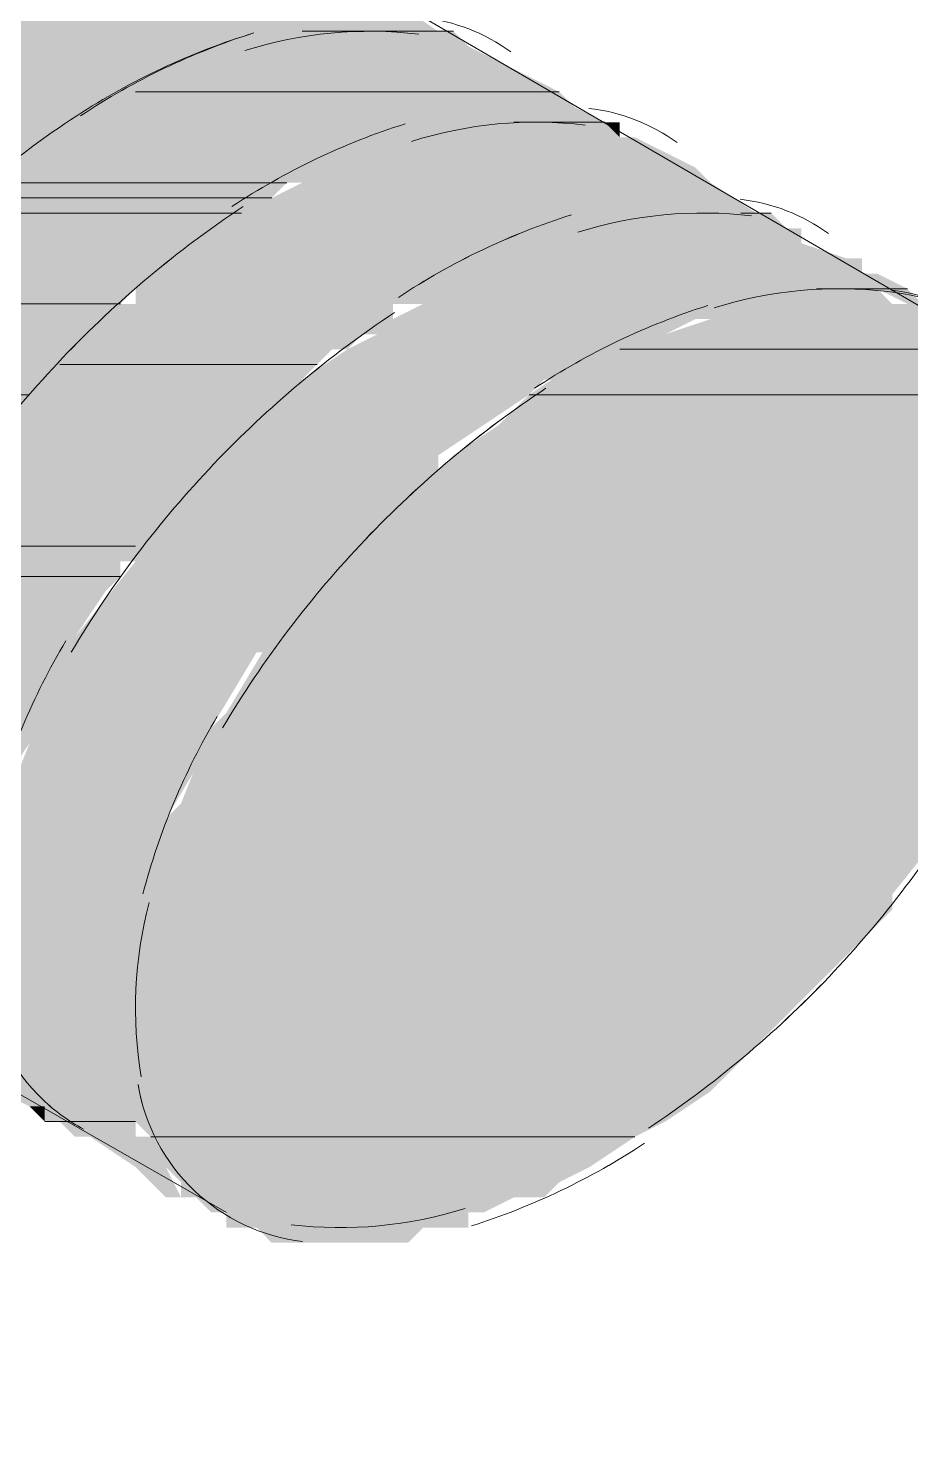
# Model space of a CAD drawing. Header units: metres. Extents: x 3162.2 to 3239.3, y 1435.1 to 1475.8.
# Drawn here: x 3191.4267 to 3191.4828, y 1452.4945 to 1452.5836 of the extents above; entities that cross this region are included whole.
import ezdxf

# ---------------------------------------------------------------- set-up
doc = ezdxf.new("R2010")
doc.units = ezdxf.units.M
doc.layers.add('PDF2_Geometry', color=7, linetype='Continuous')
doc.layers.add('PDF2_Solid Fills', color=7, linetype='Continuous', true_color=0x636466)

msp = doc.modelspace()

# ---------------------------------------------------------------- linework, layer by layer
at = {"layer": 'PDF2_Geometry', "lineweight": 0}
for points in [[(3191.40371, 1452.612195), (3191.486416, 1452.564111)], [(3191.358511, 1452.554494), (3191.439293, 1452.508333)]]:
    msp.add_lwpolyline(points, close=True, dxfattribs=at)
for points in [[(3191.486416, 1452.564111), (3191.40371, 1452.612195)], [(3191.439293, 1452.508333), (3191.358511, 1452.554494)]]:
    msp.add_lwpolyline(points, dxfattribs=at)
for points in [[(3191.451516, 1452.583162, 0.106522), (3191.440476, 1452.582123, -0.106522)], [(3191.457363, 1452.582046, 0.128317), (3191.451756, 1452.58422, -0.128317)], [(3191.467942, 1452.576276, 0.128317), (3191.462335, 1452.57845, -0.128317)], [(3191.450651, 1452.577469, 0.06962), (3191.439649, 1452.572218, -0.06962)], [(3191.462095, 1452.577392, 0.106522), (3191.451054, 1452.576353, -0.106522)], [(3191.477559, 1452.570506, 0.128317), (3191.471952, 1452.572679, -0.128317)], [(3191.440361, 1452.572218, 0.056421), (3191.428878, 1452.562601, 0.055616), (3191.419819, 1452.550657, -0.055616), (3191.428878, 1452.562601, -0.056421)], [(3191.472673, 1452.571622, 0.106522), (3191.461633, 1452.570583, -0.106522)], [(3191.461229, 1452.571699, 0.06962), (3191.450228, 1452.566448, -0.06962)], [(3191.492023, 1452.556956, 0.16237), (3191.488455, 1452.563678, 0.163317), (3191.481329, 1452.566813, 0.106522), (3191.470288, 1452.565775, -0.106522), (3191.481329, 1452.566813, -0.163317), (3191.488455, 1452.563678, -0.16237)], [(3191.469884, 1452.565928, 0.06962), (3191.458883, 1452.560678, -0.06962)], [(3191.449977, 1452.565486, 0.056421), (3191.438495, 1452.555869, 0.055616), (3191.429436, 1452.543925, -0.055616), (3191.438495, 1452.555869, -0.056421)], [(3191.459594, 1452.560678, 0.056421), (3191.448112, 1452.551061, 0.055616), (3191.439053, 1452.539116, -0.055616), (3191.448112, 1452.551061, -0.056421)], [(3191.429089, 1452.544637, 0.069714), (3191.424377, 1452.533385, -0.069714)], [(3191.438706, 1452.539828, 0.069714), (3191.433994, 1452.528576, -0.069714)], [(3191.466114, 1452.513689, 0.056421), (3191.477597, 1452.523306, 0.055616), (3191.486656, 1452.53525, -0.055616), (3191.477597, 1452.523306, -0.056421)], [(3191.434388, 1452.528028, 0.106102), (3191.433888, 1452.516949, -0.106102)], [(3191.424069, 1452.522219, 0.16237), (3191.427637, 1452.515497, 0.068657), (3191.430205, 1452.513632, -0.068657), (3191.427637, 1452.515497, -0.16237)], [(3191.433686, 1452.516449, 0.16237), (3191.437254, 1452.509727, 0.163317), (3191.44414, 1452.506496, -0.163317), (3191.437254, 1452.509727, -0.16237)], [(3191.454863, 1452.507477, 0.06962), (3191.465864, 1452.512728, -0.06962)], [(3191.443419, 1452.507554, 0.106522), (3191.454459, 1452.508592, -0.106522)]]:
    msp.add_lwpolyline(points, format="xyb", close=True, dxfattribs=at)
at = {"layer": 'PDF2_Geometry', "color": 251, "lineweight": 0, "true_color": 0x636466}
for points in [[(3191.452757, 1452.583345), (3191.444101, 1452.583345), (3191.452757, 1452.583345)], [(3191.453718, 1452.583345), (3191.451795, 1452.583345), (3191.453718, 1452.583345)], [(3191.453718, 1452.583345), (3191.453718, 1452.583345), (3191.453718, 1452.583345)], [(3191.453718, 1452.583345), (3191.453718, 1452.583345), (3191.453718, 1452.583345)], [(3191.46045, 1452.579498), (3191.433523, 1452.579498), (3191.46045, 1452.579498)], [(3191.463335, 1452.577575), (3191.457565, 1452.577575), (3191.463335, 1452.577575)], [(3191.463335, 1452.577575), (3191.461412, 1452.577575), (3191.463335, 1452.577575)], [(3191.44314, 1452.573728), (3191.424868, 1452.573728), (3191.44314, 1452.573728)], [(3191.442178, 1452.572766), (3191.423906, 1452.572766), (3191.442178, 1452.572766)], [(3191.440255, 1452.571804), (3191.422944, 1452.571804), (3191.440255, 1452.571804)], [(3191.473914, 1452.571804), (3191.471991, 1452.571804), (3191.473914, 1452.571804)], [(3191.473914, 1452.571804), (3191.473914, 1452.571804), (3191.473914, 1452.571804)], [(3191.473914, 1452.571804), (3191.473914, 1452.571804), (3191.473914, 1452.571804)], [(3191.482569, 1452.566996), (3191.476799, 1452.566996), (3191.482569, 1452.566996)], [(3191.432561, 1452.566034), (3191.417174, 1452.566034), (3191.432561, 1452.566034)], [(3191.487378, 1452.563149), (3191.464297, 1452.563149), (3191.487378, 1452.563149)], [(3191.445063, 1452.562187), (3191.428714, 1452.562187), (3191.445063, 1452.562187)], [(3191.426791, 1452.560264), (3191.412366, 1452.560264), (3191.426791, 1452.560264)], [(3191.490263, 1452.560264), (3191.458527, 1452.560264), (3191.490263, 1452.560264)], [(3191.433523, 1452.550647), (3191.420059, 1452.550647), (3191.433523, 1452.550647)], [(3191.432561, 1452.548724), (3191.419097, 1452.548724), (3191.432561, 1452.548724)], [(3191.433523, 1452.514103), (3191.427753, 1452.514103), (3191.433523, 1452.514103)], [(3191.465259, 1452.513141), (3191.434485, 1452.513141), (3191.465259, 1452.513141)]]:
    msp.add_lwpolyline(points, dxfattribs=at)
at = {"layer": 'PDF2_Geometry', "lineweight": 0}
msp.add_lwpolyline([(3191.441034, 1452.583239, 0.06962), (3191.430032, 1452.577988, -0.06962), (3191.441034, 1452.583239, 0.06962), (3191.429782, 1452.577988, 0.056421), (3191.418299, 1452.568371, 0.055616), (3191.40924, 1452.556427, -0.055616), (3191.418299, 1452.568371, -0.056421), (3191.429782, 1452.577988, 0.056421), (3191.418299, 1452.568371, 0.055616), (3191.40924, 1452.556427)], format="xyb", dxfattribs=at)
at = {"layer": 'PDF2_Geometry', "color": 150, "lineweight": 0, "true_color": 0x007fff}
msp.add_circle((3191.319565, 1452.628066), 0.662123, dxfattribs=at)
at = {"layer": 'PDF2_Geometry', "lineweight": 0}
for centre, radius, start, end in [((3191.463914, 1452.535529), 0.043987, 107.54878, 123.47886), ((3191.477096, 1452.516691), 0.066578, 123.48792, 136.40496), ((3191.474492, 1452.529758), 0.043987, 107.54878, 123.47886), ((3191.480198, 1452.555034), 0.011954, 46.31094, 83.41295), ((3191.483147, 1452.523988), 0.043987, 107.54878, 123.47886), ((3191.486713, 1452.50996), 0.066578, 123.48792, 136.40496), ((3191.49633, 1452.505151), 0.066578, 123.48792, 136.40496), ((3191.429379, 1452.569216), 0.066578, 303.48792, 316.40496), ((3191.435931, 1452.524207), 0.012027, 189.51202, 226.40254), ((3191.445547, 1452.518437), 0.012027, 189.51202, 226.40254), ((3191.435682, 1452.523871), 0.011612, 226.14552, 241.85583), ((3191.4416, 1452.549417), 0.043987, 287.54878, 303.47886), ((3191.445511, 1452.518371), 0.011954, 226.31094, 263.41295)]:
    msp.add_arc(centre, radius, start, end, dxfattribs=at)
at = {"layer": 'PDF2_Solid Fills', "transparency": 33554559}
for points in [[(3191.422944, 1452.585268), (3191.452757, 1452.583345), (3191.420059, 1452.583345)], [(3191.449872, 1452.585268), (3191.422944, 1452.585268), (3191.452757, 1452.583345)], [(3191.419097, 1452.583345), (3191.440255, 1452.582383), (3191.418136, 1452.582383)], [(3191.420059, 1452.583345), (3191.444101, 1452.583345), (3191.419097, 1452.583345)], [(3191.44314, 1452.583345), (3191.44314, 1452.583345), (3191.419097, 1452.583345)], [(3191.44314, 1452.583345), (3191.419097, 1452.583345), (3191.444101, 1452.583345)], [(3191.419097, 1452.583345), (3191.44314, 1452.583345), (3191.44314, 1452.583345)], [(3191.44314, 1452.583345), (3191.44314, 1452.583345), (3191.419097, 1452.583345)], [(3191.419097, 1452.583345), (3191.44314, 1452.583345), (3191.44314, 1452.583345)], [(3191.44314, 1452.583345), (3191.44314, 1452.583345), (3191.419097, 1452.583345)], [(3191.44314, 1452.583345), (3191.419097, 1452.583345), (3191.440255, 1452.582383)], [(3191.446025, 1452.583345), (3191.446025, 1452.583345), (3191.420059, 1452.583345)], [(3191.446025, 1452.583345), (3191.420059, 1452.583345), (3191.447948, 1452.583345)], [(3191.446025, 1452.583345), (3191.420059, 1452.583345), (3191.444101, 1452.583345)], [(3191.44314, 1452.583345), (3191.45468, 1452.582383), (3191.440255, 1452.582383)], [(3191.444101, 1452.583345), (3191.452757, 1452.583345), (3191.44314, 1452.583345)], [(3191.453718, 1452.583345), (3191.453718, 1452.583345), (3191.44314, 1452.583345)], [(3191.453718, 1452.583345), (3191.44314, 1452.583345), (3191.452757, 1452.583345)], [(3191.44314, 1452.583345), (3191.453718, 1452.583345), (3191.453718, 1452.583345)], [(3191.453718, 1452.583345), (3191.453718, 1452.583345), (3191.44314, 1452.583345)], [(3191.453718, 1452.583345), (3191.44314, 1452.583345), (3191.45468, 1452.582383)], [(3191.446025, 1452.583345), (3191.452757, 1452.583345), (3191.444101, 1452.583345)], [(3191.447948, 1452.583345), (3191.451795, 1452.583345), (3191.446025, 1452.583345)], [(3191.451795, 1452.583345), (3191.446025, 1452.583345), (3191.452757, 1452.583345)], [(3191.452757, 1452.583345), (3191.447948, 1452.583345), (3191.453718, 1452.583345)], [(3191.447948, 1452.583345), (3191.453718, 1452.583345), (3191.451795, 1452.583345)], [(3191.451795, 1452.583345), (3191.453718, 1452.583345), (3191.452757, 1452.583345)], [(3191.452757, 1452.583345), (3191.453718, 1452.583345), (3191.453718, 1452.583345)], [(3191.453718, 1452.583345), (3191.453718, 1452.583345), (3191.452757, 1452.583345)], [(3191.453718, 1452.583345), (3191.45468, 1452.582383), (3191.45468, 1452.582383)], [(3191.418136, 1452.582383), (3191.434485, 1452.58046), (3191.415251, 1452.58046)], [(3191.418136, 1452.582383), (3191.440255, 1452.582383), (3191.440255, 1452.582383)], [(3191.440255, 1452.582383), (3191.440255, 1452.582383), (3191.418136, 1452.582383)], [(3191.440255, 1452.582383), (3191.418136, 1452.582383), (3191.434485, 1452.58046)], [(3191.440255, 1452.582383), (3191.458527, 1452.58046), (3191.434485, 1452.58046)], [(3191.440255, 1452.582383), (3191.45468, 1452.582383), (3191.45468, 1452.582383)], [(3191.45468, 1452.582383), (3191.45468, 1452.582383), (3191.440255, 1452.582383)], [(3191.45468, 1452.582383), (3191.440255, 1452.582383), (3191.458527, 1452.58046)], [(3191.415251, 1452.58046), (3191.433523, 1452.579498), (3191.414289, 1452.579498)], [(3191.434485, 1452.58046), (3191.415251, 1452.58046), (3191.433523, 1452.579498)], [(3191.434485, 1452.58046), (3191.46045, 1452.579498), (3191.433523, 1452.579498)], [(3191.458527, 1452.58046), (3191.434485, 1452.58046), (3191.46045, 1452.579498)], [(3191.414289, 1452.579498), (3191.431599, 1452.578536), (3191.413327, 1452.578536)], [(3191.414289, 1452.579498), (3191.433523, 1452.579498), (3191.433523, 1452.579498)], [(3191.433523, 1452.579498), (3191.433523, 1452.579498), (3191.414289, 1452.579498)], [(3191.414289, 1452.579498), (3191.433523, 1452.579498), (3191.433523, 1452.579498)], [(3191.433523, 1452.579498), (3191.433523, 1452.579498), (3191.414289, 1452.579498)], [(3191.432561, 1452.579498), (3191.432561, 1452.579498), (3191.414289, 1452.579498)], [(3191.432561, 1452.579498), (3191.414289, 1452.579498), (3191.433523, 1452.579498)], [(3191.432561, 1452.579498), (3191.414289, 1452.579498), (3191.431599, 1452.578536)], [(3191.432561, 1452.579498), (3191.461412, 1452.578536), (3191.431599, 1452.578536)], [(3191.433523, 1452.579498), (3191.46045, 1452.579498), (3191.432561, 1452.579498)], [(3191.46045, 1452.579498), (3191.432561, 1452.579498), (3191.461412, 1452.578536)], [(3191.433523, 1452.579498), (3191.46045, 1452.579498), (3191.46045, 1452.579498)], [(3191.46045, 1452.579498), (3191.46045, 1452.579498), (3191.433523, 1452.579498)], [(3191.413327, 1452.578536), (3191.430638, 1452.577575), (3191.412366, 1452.577575)], [(3191.431599, 1452.578536), (3191.413327, 1452.578536), (3191.430638, 1452.577575)], [(3191.431599, 1452.578536), (3191.463335, 1452.577575), (3191.430638, 1452.577575)], [(3191.461412, 1452.578536), (3191.431599, 1452.578536), (3191.463335, 1452.577575)], [(3191.412366, 1452.577575), (3191.429676, 1452.577575), (3191.411404, 1452.577575)], [(3191.429676, 1452.577575), (3191.411404, 1452.577575), (3191.428714, 1452.576613)], [(3191.411404, 1452.577575), (3191.428714, 1452.576613), (3191.411404, 1452.576613)], [(3191.430638, 1452.577575), (3191.412366, 1452.577575), (3191.429676, 1452.577575)], [(3191.429676, 1452.577575), (3191.452757, 1452.576613), (3191.428714, 1452.576613)], [(3191.430638, 1452.577575), (3191.453718, 1452.577575), (3191.429676, 1452.577575)], [(3191.429676, 1452.577575), (3191.453718, 1452.577575), (3191.453718, 1452.577575)], [(3191.453718, 1452.577575), (3191.453718, 1452.577575), (3191.429676, 1452.577575)], [(3191.429676, 1452.577575), (3191.453718, 1452.577575), (3191.453718, 1452.577575)], [(3191.453718, 1452.577575), (3191.453718, 1452.577575), (3191.429676, 1452.577575)], [(3191.453718, 1452.577575), (3191.429676, 1452.577575), (3191.452757, 1452.576613)], [(3191.457565, 1452.577575), (3191.430638, 1452.577575), (3191.453718, 1452.577575)], [(3191.453718, 1452.577575), (3191.464297, 1452.576613), (3191.452757, 1452.576613)], [(3191.455642, 1452.577575), (3191.462374, 1452.577575), (3191.453718, 1452.577575)], [(3191.463335, 1452.577575), (3191.463335, 1452.577575), (3191.453718, 1452.577575)], [(3191.463335, 1452.577575), (3191.453718, 1452.577575), (3191.462374, 1452.577575)], [(3191.453718, 1452.577575), (3191.463335, 1452.577575), (3191.463335, 1452.577575)], [(3191.463335, 1452.577575), (3191.463335, 1452.577575), (3191.453718, 1452.577575)], [(3191.463335, 1452.577575), (3191.453718, 1452.577575), (3191.464297, 1452.576613)], [(3191.457565, 1452.577575), (3191.461412, 1452.577575), (3191.455642, 1452.577575)], [(3191.461412, 1452.577575), (3191.455642, 1452.577575), (3191.462374, 1452.577575)], [(3191.457565, 1452.577575), (3191.463335, 1452.577575), (3191.461412, 1452.577575)], [(3191.461412, 1452.577575), (3191.463335, 1452.577575), (3191.462374, 1452.577575)], [(3191.464297, 1452.577575), (3191.463335, 1452.577575), (3191.462374, 1452.577575)], [(3191.463335, 1452.577575), (3191.462374, 1452.577575), (3191.464297, 1452.577575)], [(3191.464297, 1452.576613), (3191.464297, 1452.576613), (3191.463335, 1452.577575)], [(3191.464297, 1452.576613), (3191.463335, 1452.577575), (3191.464297, 1452.577575)], [(3191.411404, 1452.576613), (3191.428714, 1452.576613), (3191.428714, 1452.576613)], [(3191.428714, 1452.576613), (3191.428714, 1452.576613), (3191.411404, 1452.576613)], [(3191.428714, 1452.576613), (3191.411404, 1452.576613), (3191.425829, 1452.574689)], [(3191.428714, 1452.576613), (3191.445063, 1452.574689), (3191.425829, 1452.574689)], [(3191.450833, 1452.576613), (3191.450833, 1452.576613), (3191.428714, 1452.576613)], [(3191.450833, 1452.576613), (3191.428714, 1452.576613), (3191.452757, 1452.576613)], [(3191.450833, 1452.576613), (3191.428714, 1452.576613), (3191.445063, 1452.574689)], [(3191.450833, 1452.576613), (3191.469105, 1452.574689), (3191.445063, 1452.574689)], [(3191.452757, 1452.576613), (3191.465259, 1452.576613), (3191.450833, 1452.576613)], [(3191.450833, 1452.576613), (3191.465259, 1452.576613), (3191.465259, 1452.576613)], [(3191.465259, 1452.576613), (3191.465259, 1452.576613), (3191.450833, 1452.576613)], [(3191.465259, 1452.576613), (3191.450833, 1452.576613), (3191.469105, 1452.574689)], [(3191.464297, 1452.576613), (3191.452757, 1452.576613), (3191.465259, 1452.576613)], [(3191.464297, 1452.576613), (3191.465259, 1452.576613), (3191.465259, 1452.576613)], [(3191.425829, 1452.574689), (3191.444101, 1452.573728), (3191.424868, 1452.573728)], [(3191.445063, 1452.574689), (3191.425829, 1452.574689), (3191.444101, 1452.573728)], [(3191.445063, 1452.574689), (3191.470067, 1452.573728), (3191.444101, 1452.573728)], [(3191.469105, 1452.574689), (3191.445063, 1452.574689), (3191.470067, 1452.573728)], [(3191.424868, 1452.573728), (3191.44314, 1452.573728), (3191.423906, 1452.573728)], [(3191.44314, 1452.573728), (3191.423906, 1452.573728), (3191.442178, 1452.572766)], [(3191.423906, 1452.573728), (3191.442178, 1452.572766), (3191.423906, 1452.572766)], [(3191.424868, 1452.573728), (3191.444101, 1452.573728), (3191.444101, 1452.573728)], [(3191.444101, 1452.573728), (3191.444101, 1452.573728), (3191.424868, 1452.573728)], [(3191.424868, 1452.573728), (3191.444101, 1452.573728), (3191.444101, 1452.573728)], [(3191.444101, 1452.573728), (3191.444101, 1452.573728), (3191.424868, 1452.573728)], [(3191.44314, 1452.573728), (3191.44314, 1452.573728), (3191.424868, 1452.573728)], [(3191.44314, 1452.573728), (3191.424868, 1452.573728), (3191.444101, 1452.573728)], [(3191.444101, 1452.573728), (3191.472952, 1452.571804), (3191.440255, 1452.571804)], [(3191.444101, 1452.573728), (3191.470067, 1452.573728), (3191.470067, 1452.573728)], [(3191.470067, 1452.573728), (3191.470067, 1452.573728), (3191.444101, 1452.573728)], [(3191.444101, 1452.573728), (3191.470067, 1452.573728), (3191.470067, 1452.573728)], [(3191.470067, 1452.573728), (3191.470067, 1452.573728), (3191.444101, 1452.573728)], [(3191.470067, 1452.573728), (3191.444101, 1452.573728), (3191.472952, 1452.571804)], [(3191.423906, 1452.572766), (3191.442178, 1452.572766), (3191.422944, 1452.572766)], [(3191.442178, 1452.572766), (3191.422944, 1452.572766), (3191.440255, 1452.571804)], [(3191.422944, 1452.572766), (3191.440255, 1452.571804), (3191.422944, 1452.571804)], [(3191.421983, 1452.571804), (3191.439293, 1452.570843), (3191.421021, 1452.570843)], [(3191.422944, 1452.571804), (3191.440255, 1452.571804), (3191.421983, 1452.571804)], [(3191.421983, 1452.571804), (3191.440255, 1452.571804), (3191.440255, 1452.571804)], [(3191.440255, 1452.571804), (3191.440255, 1452.571804), (3191.421983, 1452.571804)], [(3191.439293, 1452.571804), (3191.439293, 1452.571804), (3191.421983, 1452.571804)], [(3191.439293, 1452.571804), (3191.421983, 1452.571804), (3191.440255, 1452.571804)], [(3191.421983, 1452.571804), (3191.439293, 1452.571804), (3191.439293, 1452.571804)], [(3191.439293, 1452.571804), (3191.439293, 1452.571804), (3191.421983, 1452.571804)], [(3191.439293, 1452.571804), (3191.421983, 1452.571804), (3191.439293, 1452.570843)], [(3191.440255, 1452.571804), (3191.463335, 1452.571804), (3191.439293, 1452.571804)], [(3191.463335, 1452.571804), (3191.439293, 1452.571804), (3191.461412, 1452.570843)], [(3191.439293, 1452.571804), (3191.461412, 1452.570843), (3191.439293, 1452.570843)], [(3191.46622, 1452.571804), (3191.46622, 1452.571804), (3191.440255, 1452.571804)], [(3191.46622, 1452.571804), (3191.440255, 1452.571804), (3191.468144, 1452.571804)], [(3191.464297, 1452.571804), (3191.464297, 1452.571804), (3191.440255, 1452.571804)], [(3191.464297, 1452.571804), (3191.440255, 1452.571804), (3191.46622, 1452.571804)], [(3191.464297, 1452.571804), (3191.440255, 1452.571804), (3191.463335, 1452.571804)], [(3191.463335, 1452.571804), (3191.474876, 1452.570843), (3191.461412, 1452.570843)], [(3191.464297, 1452.571804), (3191.473914, 1452.571804), (3191.463335, 1452.571804)], [(3191.463335, 1452.571804), (3191.473914, 1452.571804), (3191.473914, 1452.571804)], [(3191.473914, 1452.571804), (3191.473914, 1452.571804), (3191.463335, 1452.571804)], [(3191.473914, 1452.571804), (3191.463335, 1452.571804), (3191.474876, 1452.570843)], [(3191.46622, 1452.571804), (3191.472952, 1452.571804), (3191.464297, 1452.571804)], [(3191.472952, 1452.571804), (3191.464297, 1452.571804), (3191.473914, 1452.571804)], [(3191.468144, 1452.571804), (3191.471991, 1452.571804), (3191.46622, 1452.571804)], [(3191.471991, 1452.571804), (3191.46622, 1452.571804), (3191.472952, 1452.571804)], [(3191.472952, 1452.571804), (3191.468144, 1452.571804), (3191.473914, 1452.571804)], [(3191.468144, 1452.571804), (3191.473914, 1452.571804), (3191.471991, 1452.571804)], [(3191.471991, 1452.571804), (3191.473914, 1452.571804), (3191.472952, 1452.571804)], [(3191.472952, 1452.571804), (3191.473914, 1452.571804), (3191.473914, 1452.571804)], [(3191.473914, 1452.571804), (3191.473914, 1452.571804), (3191.472952, 1452.571804)], [(3191.473914, 1452.571804), (3191.474876, 1452.570843), (3191.474876, 1452.570843)], [(3191.438331, 1452.570843), (3191.438331, 1452.570843), (3191.421021, 1452.570843)], [(3191.438331, 1452.570843), (3191.421021, 1452.570843), (3191.439293, 1452.570843)], [(3191.438331, 1452.570843), (3191.421021, 1452.570843), (3191.438331, 1452.569881)], [(3191.421021, 1452.570843), (3191.438331, 1452.569881), (3191.421021, 1452.569881)], [(3191.439293, 1452.570843), (3191.46045, 1452.570843), (3191.438331, 1452.570843)], [(3191.46045, 1452.570843), (3191.438331, 1452.570843), (3191.459489, 1452.569881)], [(3191.438331, 1452.570843), (3191.459489, 1452.569881), (3191.438331, 1452.569881)], [(3191.461412, 1452.570843), (3191.439293, 1452.570843), (3191.46045, 1452.570843)], [(3191.46045, 1452.570843), (3191.475837, 1452.569881), (3191.459489, 1452.569881)], [(3191.461412, 1452.570843), (3191.475837, 1452.570843), (3191.46045, 1452.570843)], [(3191.475837, 1452.570843), (3191.46045, 1452.570843), (3191.475837, 1452.569881)], [(3191.474876, 1452.570843), (3191.461412, 1452.570843), (3191.475837, 1452.570843)], [(3191.421021, 1452.569881), (3191.436408, 1452.568919), (3191.419097, 1452.568919)], [(3191.438331, 1452.569881), (3191.421021, 1452.569881), (3191.436408, 1452.568919)], [(3191.438331, 1452.569881), (3191.455642, 1452.568919), (3191.436408, 1452.568919)], [(3191.459489, 1452.569881), (3191.438331, 1452.569881), (3191.455642, 1452.568919)], [(3191.459489, 1452.569881), (3191.478722, 1452.568919), (3191.455642, 1452.568919)], [(3191.475837, 1452.569881), (3191.459489, 1452.569881), (3191.478722, 1452.568919)], [(3191.419097, 1452.568919), (3191.435446, 1452.567958), (3191.418136, 1452.567958)], [(3191.435446, 1452.568919), (3191.435446, 1452.568919), (3191.419097, 1452.568919)], [(3191.435446, 1452.568919), (3191.419097, 1452.568919), (3191.436408, 1452.568919)], [(3191.435446, 1452.568919), (3191.419097, 1452.568919), (3191.435446, 1452.567958)], [(3191.436408, 1452.568919), (3191.45468, 1452.568919), (3191.435446, 1452.568919)], [(3191.45468, 1452.568919), (3191.435446, 1452.568919), (3191.45468, 1452.567958)], [(3191.435446, 1452.568919), (3191.45468, 1452.567958), (3191.435446, 1452.567958)], [(3191.455642, 1452.568919), (3191.436408, 1452.568919), (3191.45468, 1452.568919)], [(3191.455642, 1452.568919), (3191.479684, 1452.568919), (3191.45468, 1452.568919)], [(3191.479684, 1452.568919), (3191.45468, 1452.568919), (3191.479684, 1452.567958)], [(3191.45468, 1452.568919), (3191.479684, 1452.567958), (3191.45468, 1452.567958)], [(3191.478722, 1452.568919), (3191.455642, 1452.568919), (3191.479684, 1452.568919)], [(3191.434485, 1452.567958), (3191.434485, 1452.567958), (3191.418136, 1452.567958)], [(3191.434485, 1452.567958), (3191.418136, 1452.567958), (3191.435446, 1452.567958)], [(3191.434485, 1452.567958), (3191.418136, 1452.567958), (3191.434485, 1452.566996)], [(3191.418136, 1452.567958), (3191.434485, 1452.566996), (3191.418136, 1452.566996)], [(3191.435446, 1452.567958), (3191.453718, 1452.567958), (3191.434485, 1452.567958)], [(3191.434485, 1452.567958), (3191.453718, 1452.567958), (3191.453718, 1452.567958)], [(3191.453718, 1452.567958), (3191.453718, 1452.567958), (3191.434485, 1452.567958)], [(3191.434485, 1452.567958), (3191.453718, 1452.567958), (3191.453718, 1452.567958)], [(3191.453718, 1452.567958), (3191.453718, 1452.567958), (3191.434485, 1452.567958)], [(3191.453718, 1452.567958), (3191.434485, 1452.567958), (3191.452757, 1452.566996)], [(3191.434485, 1452.567958), (3191.452757, 1452.566996), (3191.434485, 1452.566996)], [(3191.435446, 1452.567958), (3191.45468, 1452.567958), (3191.45468, 1452.567958)], [(3191.45468, 1452.567958), (3191.45468, 1452.567958), (3191.435446, 1452.567958)], [(3191.45468, 1452.567958), (3191.435446, 1452.567958), (3191.453718, 1452.567958)], [(3191.453718, 1452.567958), (3191.482569, 1452.566996), (3191.451795, 1452.566996)], [(3191.45468, 1452.567958), (3191.480646, 1452.567958), (3191.453718, 1452.567958)], [(3191.453718, 1452.567958), (3191.480646, 1452.567958), (3191.480646, 1452.567958)], [(3191.480646, 1452.567958), (3191.480646, 1452.567958), (3191.453718, 1452.567958)], [(3191.453718, 1452.567958), (3191.480646, 1452.567958), (3191.480646, 1452.567958)], [(3191.480646, 1452.567958), (3191.480646, 1452.567958), (3191.453718, 1452.567958)], [(3191.480646, 1452.567958), (3191.453718, 1452.567958), (3191.482569, 1452.566996)], [(3191.45468, 1452.567958), (3191.479684, 1452.567958), (3191.479684, 1452.567958)], [(3191.479684, 1452.567958), (3191.479684, 1452.567958), (3191.45468, 1452.567958)], [(3191.479684, 1452.567958), (3191.45468, 1452.567958), (3191.480646, 1452.567958)], [(3191.418136, 1452.566996), (3191.433523, 1452.566996), (3191.417174, 1452.566996)], [(3191.417174, 1452.566996), (3191.433523, 1452.566996), (3191.433523, 1452.566996)], [(3191.433523, 1452.566996), (3191.433523, 1452.566996), (3191.417174, 1452.566996)], [(3191.417174, 1452.566996), (3191.433523, 1452.566996), (3191.433523, 1452.566996)], [(3191.433523, 1452.566996), (3191.433523, 1452.566996), (3191.417174, 1452.566996)], [(3191.433523, 1452.566996), (3191.417174, 1452.566996), (3191.432561, 1452.566034)], [(3191.417174, 1452.566996), (3191.432561, 1452.566034), (3191.417174, 1452.566034)], [(3191.434485, 1452.566996), (3191.418136, 1452.566996), (3191.433523, 1452.566996)], [(3191.434485, 1452.566996), (3191.451795, 1452.566996), (3191.433523, 1452.566996)], [(3191.433523, 1452.566996), (3191.451795, 1452.566996), (3191.451795, 1452.566996)], [(3191.451795, 1452.566996), (3191.451795, 1452.566996), (3191.433523, 1452.566996)], [(3191.433523, 1452.566996), (3191.451795, 1452.566996), (3191.451795, 1452.566996)], [(3191.451795, 1452.566996), (3191.451795, 1452.566996), (3191.433523, 1452.566996)], [(3191.451795, 1452.566996), (3191.433523, 1452.566996), (3191.451795, 1452.566034)], [(3191.433523, 1452.566996), (3191.451795, 1452.566034), (3191.433523, 1452.566034)], [(3191.452757, 1452.566996), (3191.434485, 1452.566996), (3191.451795, 1452.566996)], [(3191.451795, 1452.566996), (3191.482569, 1452.566996), (3191.482569, 1452.566996)], [(3191.482569, 1452.566996), (3191.482569, 1452.566996), (3191.451795, 1452.566996)], [(3191.474876, 1452.566996), (3191.474876, 1452.566996), (3191.451795, 1452.566996)], [(3191.474876, 1452.566996), (3191.451795, 1452.566996), (3191.476799, 1452.566996)], [(3191.474876, 1452.566996), (3191.451795, 1452.566996), (3191.473914, 1452.566034)], [(3191.451795, 1452.566996), (3191.473914, 1452.566034), (3191.451795, 1452.566034)], [(3191.474876, 1452.566996), (3191.481607, 1452.566034), (3191.472952, 1452.566034)], [(3191.476799, 1452.566996), (3191.480646, 1452.566996), (3191.474876, 1452.566996)], [(3191.480646, 1452.566996), (3191.474876, 1452.566996), (3191.481607, 1452.566034)], [(3191.476799, 1452.566996), (3191.482569, 1452.566996), (3191.480646, 1452.566996)], [(3191.480646, 1452.566996), (3191.482569, 1452.566034), (3191.483531, 1452.566034)], [(3191.480646, 1452.566996), (3191.482569, 1452.566996), (3191.483531, 1452.566034)], [(3191.417174, 1452.566034), (3191.432561, 1452.566034), (3191.416212, 1452.566034)], [(3191.432561, 1452.566034), (3191.416212, 1452.566034), (3191.432561, 1452.565073)], [(3191.416212, 1452.566034), (3191.432561, 1452.565073), (3191.416212, 1452.565073)], [(3191.433523, 1452.566034), (3191.450833, 1452.566034), (3191.432561, 1452.566034)], [(3191.449872, 1452.566034), (3191.449872, 1452.566034), (3191.432561, 1452.566034)], [(3191.449872, 1452.566034), (3191.432561, 1452.566034), (3191.450833, 1452.566034)], [(3191.449872, 1452.566034), (3191.432561, 1452.566034), (3191.449872, 1452.565073)], [(3191.432561, 1452.566034), (3191.449872, 1452.565073), (3191.432561, 1452.565073)], [(3191.433523, 1452.566034), (3191.451795, 1452.566034), (3191.451795, 1452.566034)], [(3191.451795, 1452.566034), (3191.451795, 1452.566034), (3191.433523, 1452.566034)], [(3191.451795, 1452.566034), (3191.433523, 1452.566034), (3191.450833, 1452.566034)], [(3191.451795, 1452.566034), (3191.470067, 1452.565073), (3191.449872, 1452.565073)], [(3191.472952, 1452.566034), (3191.472952, 1452.566034), (3191.451795, 1452.566034)], [(3191.472952, 1452.566034), (3191.451795, 1452.566034), (3191.473914, 1452.566034)], [(3191.472952, 1452.566034), (3191.451795, 1452.566034), (3191.470067, 1452.565073)], [(3191.472952, 1452.566034), (3191.484493, 1452.566034), (3191.470067, 1452.566034)], [(3191.484493, 1452.566034), (3191.470067, 1452.566034), (3191.484493, 1452.565073)], [(3191.470067, 1452.566034), (3191.484493, 1452.565073), (3191.470067, 1452.565073)], [(3191.482569, 1452.566034), (3191.482569, 1452.566034), (3191.472952, 1452.566034)], [(3191.482569, 1452.566034), (3191.472952, 1452.566034), (3191.481607, 1452.566034)], [(3191.482569, 1452.566034), (3191.472952, 1452.566034), (3191.484493, 1452.566034)], [(3191.482569, 1452.566034), (3191.483531, 1452.566034), (3191.484493, 1452.566034)], [(3191.416212, 1452.565073), (3191.431599, 1452.564111), (3191.415251, 1452.564111)], [(3191.432561, 1452.565073), (3191.416212, 1452.565073), (3191.431599, 1452.564111)], [(3191.432561, 1452.565073), (3191.44891, 1452.564111), (3191.431599, 1452.564111)], [(3191.449872, 1452.565073), (3191.432561, 1452.565073), (3191.44891, 1452.564111)], [(3191.449872, 1452.565073), (3191.467182, 1452.564111), (3191.44891, 1452.564111)], [(3191.469105, 1452.565073), (3191.469105, 1452.565073), (3191.449872, 1452.565073)], [(3191.469105, 1452.565073), (3191.449872, 1452.565073), (3191.470067, 1452.565073)], [(3191.469105, 1452.565073), (3191.449872, 1452.565073), (3191.467182, 1452.564111)], [(3191.470067, 1452.565073), (3191.486416, 1452.564111), (3191.467182, 1452.564111)], [(3191.484493, 1452.565073), (3191.470067, 1452.565073), (3191.486416, 1452.564111)], [(3191.415251, 1452.564111), (3191.429676, 1452.563149), (3191.414289, 1452.563149)], [(3191.430638, 1452.564111), (3191.430638, 1452.564111), (3191.415251, 1452.564111)], [(3191.430638, 1452.564111), (3191.415251, 1452.564111), (3191.431599, 1452.564111)], [(3191.430638, 1452.564111), (3191.415251, 1452.564111), (3191.429676, 1452.563149)], [(3191.430638, 1452.564111), (3191.446987, 1452.563149), (3191.429676, 1452.563149)], [(3191.431599, 1452.564111), (3191.447948, 1452.564111), (3191.430638, 1452.564111)], [(3191.447948, 1452.564111), (3191.430638, 1452.564111), (3191.446987, 1452.563149)], [(3191.44891, 1452.564111), (3191.431599, 1452.564111), (3191.447948, 1452.564111)], [(3191.44891, 1452.564111), (3191.464297, 1452.563149), (3191.446987, 1452.563149)], [(3191.467182, 1452.564111), (3191.44891, 1452.564111), (3191.464297, 1452.563149)], [(3191.467182, 1452.564111), (3191.487378, 1452.563149), (3191.464297, 1452.563149)], [(3191.486416, 1452.564111), (3191.467182, 1452.564111), (3191.487378, 1452.563149)], [(3191.414289, 1452.563149), (3191.428714, 1452.563149), (3191.413327, 1452.563149)], [(3191.428714, 1452.563149), (3191.413327, 1452.563149), (3191.428714, 1452.562187)], [(3191.413327, 1452.563149), (3191.428714, 1452.562187), (3191.413327, 1452.562187)], [(3191.429676, 1452.563149), (3191.414289, 1452.563149), (3191.428714, 1452.563149)], [(3191.429676, 1452.563149), (3191.446025, 1452.563149), (3191.428714, 1452.563149)], [(3191.446025, 1452.563149), (3191.428714, 1452.563149), (3191.445063, 1452.562187)], [(3191.428714, 1452.563149), (3191.445063, 1452.562187), (3191.428714, 1452.562187)], [(3191.446987, 1452.563149), (3191.429676, 1452.563149), (3191.446025, 1452.563149)], [(3191.446987, 1452.563149), (3191.46045, 1452.561226), (3191.444101, 1452.561226)], [(3191.464297, 1452.563149), (3191.446987, 1452.563149), (3191.46045, 1452.561226)], [(3191.464297, 1452.563149), (3191.488339, 1452.562187), (3191.461412, 1452.562187)], [(3191.464297, 1452.563149), (3191.487378, 1452.563149), (3191.487378, 1452.563149)], [(3191.487378, 1452.563149), (3191.464297, 1452.563149), (3191.488339, 1452.562187)], [(3191.413327, 1452.562187), (3191.427753, 1452.561226), (3191.412366, 1452.561226)], [(3191.413327, 1452.562187), (3191.428714, 1452.562187), (3191.428714, 1452.562187)], [(3191.428714, 1452.562187), (3191.428714, 1452.562187), (3191.413327, 1452.562187)], [(3191.413327, 1452.562187), (3191.428714, 1452.562187), (3191.428714, 1452.562187)], [(3191.428714, 1452.562187), (3191.428714, 1452.562187), (3191.413327, 1452.562187)], [(3191.427753, 1452.562187), (3191.427753, 1452.562187), (3191.413327, 1452.562187)], [(3191.427753, 1452.562187), (3191.413327, 1452.562187), (3191.428714, 1452.562187)], [(3191.427753, 1452.562187), (3191.413327, 1452.562187), (3191.427753, 1452.561226)], [(3191.428714, 1452.562187), (3191.445063, 1452.562187), (3191.427753, 1452.562187)], [(3191.445063, 1452.562187), (3191.427753, 1452.562187), (3191.444101, 1452.561226)], [(3191.427753, 1452.562187), (3191.444101, 1452.561226), (3191.427753, 1452.561226)], [(3191.428714, 1452.562187), (3191.445063, 1452.562187), (3191.445063, 1452.562187)], [(3191.445063, 1452.562187), (3191.445063, 1452.562187), (3191.428714, 1452.562187)], [(3191.428714, 1452.562187), (3191.445063, 1452.562187), (3191.445063, 1452.562187)], [(3191.445063, 1452.562187), (3191.445063, 1452.562187), (3191.428714, 1452.562187)], [(3191.461412, 1452.562187), (3191.490263, 1452.560264), (3191.458527, 1452.560264)], [(3191.488339, 1452.562187), (3191.461412, 1452.562187), (3191.490263, 1452.560264)], [(3191.412366, 1452.561226), (3191.427753, 1452.561226), (3191.427753, 1452.561226)], [(3191.427753, 1452.561226), (3191.427753, 1452.561226), (3191.412366, 1452.561226)], [(3191.412366, 1452.561226), (3191.427753, 1452.561226), (3191.427753, 1452.561226)], [(3191.427753, 1452.561226), (3191.427753, 1452.561226), (3191.412366, 1452.561226)], [(3191.427753, 1452.561226), (3191.412366, 1452.561226), (3191.426791, 1452.560264)], [(3191.412366, 1452.561226), (3191.426791, 1452.560264), (3191.412366, 1452.560264)], [(3191.427753, 1452.561226), (3191.44314, 1452.560264), (3191.426791, 1452.560264)], [(3191.427753, 1452.561226), (3191.444101, 1452.561226), (3191.444101, 1452.561226)], [(3191.444101, 1452.561226), (3191.444101, 1452.561226), (3191.427753, 1452.561226)], [(3191.427753, 1452.561226), (3191.444101, 1452.561226), (3191.444101, 1452.561226)], [(3191.444101, 1452.561226), (3191.444101, 1452.561226), (3191.427753, 1452.561226)], [(3191.444101, 1452.561226), (3191.427753, 1452.561226), (3191.44314, 1452.560264)], [(3191.444101, 1452.561226), (3191.458527, 1452.560264), (3191.44314, 1452.560264)], [(3191.459489, 1452.561226), (3191.459489, 1452.561226), (3191.444101, 1452.561226)], [(3191.459489, 1452.561226), (3191.444101, 1452.561226), (3191.46045, 1452.561226)], [(3191.459489, 1452.561226), (3191.444101, 1452.561226), (3191.458527, 1452.560264)], [(3191.412366, 1452.560264), (3191.426791, 1452.560264), (3191.411404, 1452.560264)], [(3191.426791, 1452.560264), (3191.411404, 1452.560264), (3191.423906, 1452.556417)], [(3191.412366, 1452.560264), (3191.426791, 1452.560264), (3191.426791, 1452.560264)], [(3191.426791, 1452.560264), (3191.426791, 1452.560264), (3191.412366, 1452.560264)], [(3191.426791, 1452.560264), (3191.438331, 1452.556417), (3191.422944, 1452.556417)], [(3191.426791, 1452.560264), (3191.44314, 1452.560264), (3191.44314, 1452.560264)], [(3191.44314, 1452.560264), (3191.44314, 1452.560264), (3191.426791, 1452.560264)], [(3191.426791, 1452.560264), (3191.44314, 1452.560264), (3191.44314, 1452.560264)], [(3191.44314, 1452.560264), (3191.44314, 1452.560264), (3191.426791, 1452.560264)], [(3191.44314, 1452.560264), (3191.426791, 1452.560264), (3191.438331, 1452.556417)], [(3191.44314, 1452.560264), (3191.452757, 1452.556417), (3191.438331, 1452.556417)], [(3191.458527, 1452.560264), (3191.44314, 1452.560264), (3191.452757, 1452.556417)], [(3191.458527, 1452.560264), (3191.490263, 1452.558341), (3191.456603, 1452.558341)], [(3191.458527, 1452.560264), (3191.490263, 1452.560264), (3191.490263, 1452.560264)], [(3191.490263, 1452.560264), (3191.458527, 1452.560264), (3191.490263, 1452.558341)], [(3191.456603, 1452.558341), (3191.491224, 1452.556417), (3191.453718, 1452.556417)], [(3191.490263, 1452.558341), (3191.456603, 1452.558341), (3191.491224, 1452.556417)], [(3191.438331, 1452.556417), (3191.422944, 1452.556417), (3191.438331, 1452.555456)], [(3191.422944, 1452.556417), (3191.438331, 1452.555456), (3191.422944, 1452.555456)], [(3191.452757, 1452.556417), (3191.438331, 1452.556417), (3191.452757, 1452.555456)], [(3191.438331, 1452.556417), (3191.452757, 1452.555456), (3191.438331, 1452.555456)], [(3191.453718, 1452.556417), (3191.491224, 1452.555456), (3191.452757, 1452.555456)], [(3191.491224, 1452.556417), (3191.453718, 1452.556417), (3191.491224, 1452.555456)], [(3191.422944, 1452.555456), (3191.435446, 1452.552571), (3191.421021, 1452.552571)], [(3191.438331, 1452.555456), (3191.422944, 1452.555456), (3191.435446, 1452.552571)], [(3191.438331, 1452.555456), (3191.446987, 1452.550647), (3191.433523, 1452.550647)], [(3191.438331, 1452.555456), (3191.452757, 1452.555456), (3191.452757, 1452.555456)], [(3191.452757, 1452.555456), (3191.452757, 1452.555456), (3191.438331, 1452.555456)], [(3191.452757, 1452.555456), (3191.438331, 1452.555456), (3191.446987, 1452.550647)], [(3191.452757, 1452.555456), (3191.491224, 1452.553532), (3191.449872, 1452.553532)], [(3191.491224, 1452.555456), (3191.452757, 1452.555456), (3191.491224, 1452.553532)], [(3191.449872, 1452.553532), (3191.491224, 1452.550647), (3191.446987, 1452.550647)], [(3191.491224, 1452.553532), (3191.449872, 1452.553532), (3191.491224, 1452.550647)], [(3191.421021, 1452.552571), (3191.434485, 1452.550647), (3191.420059, 1452.550647)], [(3191.421021, 1452.552571), (3191.435446, 1452.552571), (3191.435446, 1452.552571)], [(3191.435446, 1452.552571), (3191.435446, 1452.552571), (3191.421021, 1452.552571)], [(3191.421021, 1452.552571), (3191.435446, 1452.552571), (3191.435446, 1452.552571)], [(3191.435446, 1452.552571), (3191.435446, 1452.552571), (3191.421021, 1452.552571)], [(3191.435446, 1452.552571), (3191.421021, 1452.552571), (3191.434485, 1452.550647)], [(3191.420059, 1452.550647), (3191.433523, 1452.550647), (3191.419097, 1452.550647)], [(3191.419097, 1452.550647), (3191.433523, 1452.550647), (3191.433523, 1452.550647)], [(3191.433523, 1452.550647), (3191.433523, 1452.550647), (3191.419097, 1452.550647)], [(3191.419097, 1452.550647), (3191.433523, 1452.550647), (3191.433523, 1452.550647)], [(3191.433523, 1452.550647), (3191.433523, 1452.550647), (3191.419097, 1452.550647)], [(3191.419097, 1452.550647), (3191.433523, 1452.550647), (3191.433523, 1452.550647)], [(3191.433523, 1452.550647), (3191.433523, 1452.550647), (3191.419097, 1452.550647)], [(3191.433523, 1452.550647), (3191.419097, 1452.550647), (3191.433523, 1452.549685)], [(3191.419097, 1452.550647), (3191.433523, 1452.549685), (3191.419097, 1452.549685)], [(3191.433523, 1452.550647), (3191.433523, 1452.550647), (3191.420059, 1452.550647)], [(3191.433523, 1452.550647), (3191.420059, 1452.550647), (3191.434485, 1452.550647)], [(3191.433523, 1452.550647), (3191.446987, 1452.550647), (3191.446987, 1452.550647)], [(3191.446987, 1452.550647), (3191.446987, 1452.550647), (3191.433523, 1452.550647)], [(3191.446987, 1452.550647), (3191.433523, 1452.550647), (3191.446987, 1452.549685)], [(3191.433523, 1452.550647), (3191.446987, 1452.549685), (3191.433523, 1452.549685)], [(3191.446987, 1452.550647), (3191.491224, 1452.549685), (3191.446025, 1452.549685)], [(3191.491224, 1452.550647), (3191.446987, 1452.550647), (3191.491224, 1452.549685)], [(3191.419097, 1452.549685), (3191.433523, 1452.549685), (3191.433523, 1452.549685)], [(3191.433523, 1452.549685), (3191.433523, 1452.549685), (3191.419097, 1452.549685)], [(3191.432561, 1452.549685), (3191.432561, 1452.549685), (3191.419097, 1452.549685)], [(3191.432561, 1452.549685), (3191.419097, 1452.549685), (3191.433523, 1452.549685)], [(3191.432561, 1452.549685), (3191.419097, 1452.549685), (3191.432561, 1452.548724)], [(3191.419097, 1452.549685), (3191.432561, 1452.548724), (3191.419097, 1452.548724)], [(3191.433523, 1452.549685), (3191.442178, 1452.544877), (3191.429676, 1452.544877)], [(3191.446987, 1452.549685), (3191.433523, 1452.549685), (3191.442178, 1452.544877)], [(3191.446025, 1452.549685), (3191.490263, 1452.545839), (3191.44314, 1452.545839)], [(3191.491224, 1452.549685), (3191.446025, 1452.549685), (3191.490263, 1452.545839)], [(3191.419097, 1452.548724), (3191.432561, 1452.548724), (3191.418136, 1452.548724)], [(3191.432561, 1452.548724), (3191.418136, 1452.548724), (3191.431599, 1452.547762)], [(3191.418136, 1452.548724), (3191.431599, 1452.547762), (3191.418136, 1452.547762)], [(3191.418136, 1452.547762), (3191.429676, 1452.544877), (3191.416212, 1452.544877)], [(3191.418136, 1452.547762), (3191.431599, 1452.547762), (3191.431599, 1452.547762)], [(3191.431599, 1452.547762), (3191.431599, 1452.547762), (3191.418136, 1452.547762)], [(3191.431599, 1452.547762), (3191.418136, 1452.547762), (3191.429676, 1452.544877)], [(3191.44314, 1452.545839), (3191.490263, 1452.544877), (3191.442178, 1452.544877)], [(3191.490263, 1452.545839), (3191.44314, 1452.545839), (3191.490263, 1452.544877)], [(3191.429676, 1452.544877), (3191.416212, 1452.544877), (3191.429676, 1452.543915)], [(3191.416212, 1452.544877), (3191.429676, 1452.543915), (3191.416212, 1452.543915)], [(3191.442178, 1452.544877), (3191.429676, 1452.544877), (3191.442178, 1452.543915)], [(3191.429676, 1452.544877), (3191.442178, 1452.543915), (3191.429676, 1452.543915)], [(3191.442178, 1452.544877), (3191.488339, 1452.540069), (3191.439293, 1452.540069)], [(3191.490263, 1452.544877), (3191.442178, 1452.544877), (3191.488339, 1452.540069)], [(3191.416212, 1452.543915), (3191.426791, 1452.539107), (3191.414289, 1452.539107)], [(3191.416212, 1452.543915), (3191.429676, 1452.543915), (3191.429676, 1452.543915)], [(3191.429676, 1452.543915), (3191.429676, 1452.543915), (3191.416212, 1452.543915)], [(3191.416212, 1452.543915), (3191.429676, 1452.543915), (3191.429676, 1452.543915)], [(3191.429676, 1452.543915), (3191.429676, 1452.543915), (3191.416212, 1452.543915)], [(3191.429676, 1452.543915), (3191.416212, 1452.543915), (3191.426791, 1452.539107)], [(3191.429676, 1452.543915), (3191.438331, 1452.539107), (3191.426791, 1452.539107)], [(3191.441216, 1452.543915), (3191.441216, 1452.543915), (3191.429676, 1452.543915)], [(3191.441216, 1452.543915), (3191.429676, 1452.543915), (3191.442178, 1452.543915)], [(3191.441216, 1452.543915), (3191.429676, 1452.543915), (3191.438331, 1452.539107)], [(3191.439293, 1452.540069), (3191.488339, 1452.539107), (3191.438331, 1452.539107)], [(3191.488339, 1452.540069), (3191.439293, 1452.540069), (3191.488339, 1452.539107)], [(3191.414289, 1452.539107), (3191.426791, 1452.539107), (3191.426791, 1452.539107)], [(3191.426791, 1452.539107), (3191.426791, 1452.539107), (3191.414289, 1452.539107)], [(3191.426791, 1452.539107), (3191.414289, 1452.539107), (3191.426791, 1452.538145)], [(3191.414289, 1452.539107), (3191.426791, 1452.538145), (3191.414289, 1452.538145)], [(3191.426791, 1452.539107), (3191.438331, 1452.539107), (3191.438331, 1452.539107)], [(3191.438331, 1452.539107), (3191.438331, 1452.539107), (3191.426791, 1452.539107)], [(3191.438331, 1452.539107), (3191.426791, 1452.539107), (3191.438331, 1452.538145)], [(3191.426791, 1452.539107), (3191.438331, 1452.538145), (3191.426791, 1452.538145)], [(3191.438331, 1452.539107), (3191.485454, 1452.534298), (3191.436408, 1452.534298)], [(3191.488339, 1452.539107), (3191.438331, 1452.539107), (3191.485454, 1452.534298)], [(3191.426791, 1452.538145), (3191.414289, 1452.538145), (3191.424868, 1452.53526)], [(3191.426791, 1452.538145), (3191.435446, 1452.533337), (3191.424868, 1452.533337)], [(3191.438331, 1452.538145), (3191.426791, 1452.538145), (3191.435446, 1452.533337)], [(3191.436408, 1452.534298), (3191.485454, 1452.533337), (3191.435446, 1452.533337)], [(3191.485454, 1452.534298), (3191.436408, 1452.534298), (3191.485454, 1452.533337)], [(3191.424868, 1452.533337), (3191.435446, 1452.533337), (3191.435446, 1452.533337)], [(3191.435446, 1452.533337), (3191.435446, 1452.533337), (3191.424868, 1452.533337)], [(3191.435446, 1452.533337), (3191.424868, 1452.533337), (3191.435446, 1452.532375)], [(3191.424868, 1452.533337), (3191.435446, 1452.532375), (3191.424868, 1452.532375)], [(3191.435446, 1452.533337), (3191.481607, 1452.528528), (3191.433523, 1452.528528)], [(3191.485454, 1452.533337), (3191.435446, 1452.533337), (3191.481607, 1452.528528)], [(3191.424868, 1452.532375), (3191.434485, 1452.52949), (3191.423906, 1452.52949)], [(3191.435446, 1452.532375), (3191.424868, 1452.532375), (3191.434485, 1452.52949)], [(3191.423906, 1452.52949), (3191.434485, 1452.52949), (3191.434485, 1452.52949)], [(3191.434485, 1452.52949), (3191.434485, 1452.52949), (3191.423906, 1452.52949)], [(3191.434485, 1452.52949), (3191.423906, 1452.52949), (3191.433523, 1452.527567)], [(3191.423906, 1452.52949), (3191.433523, 1452.527567), (3191.423906, 1452.527567)], [(3191.481607, 1452.528528), (3191.433523, 1452.528528), (3191.481607, 1452.527567)], [(3191.433523, 1452.528528), (3191.481607, 1452.527567), (3191.433523, 1452.527567)], [(3191.433523, 1452.527567), (3191.423906, 1452.527567), (3191.433523, 1452.525643)], [(3191.423906, 1452.527567), (3191.433523, 1452.525643), (3191.423906, 1452.525643)], [(3191.433523, 1452.527567), (3191.477761, 1452.52372), (3191.432561, 1452.52372)], [(3191.481607, 1452.527567), (3191.433523, 1452.527567), (3191.477761, 1452.52372)], [(3191.423906, 1452.525643), (3191.433523, 1452.525643), (3191.433523, 1452.525643)], [(3191.433523, 1452.525643), (3191.433523, 1452.525643), (3191.423906, 1452.525643)], [(3191.423906, 1452.525643), (3191.433523, 1452.525643), (3191.433523, 1452.525643)], [(3191.433523, 1452.525643), (3191.433523, 1452.525643), (3191.423906, 1452.525643)], [(3191.433523, 1452.525643), (3191.423906, 1452.525643), (3191.432561, 1452.52372)], [(3191.423906, 1452.525643), (3191.432561, 1452.52372), (3191.423906, 1452.52372)], [(3191.432561, 1452.52372), (3191.423906, 1452.52372), (3191.432561, 1452.521796)], [(3191.423906, 1452.52372), (3191.432561, 1452.521796), (3191.423906, 1452.521796)], [(3191.477761, 1452.52372), (3191.432561, 1452.52372), (3191.476799, 1452.522758)], [(3191.432561, 1452.52372), (3191.476799, 1452.522758), (3191.432561, 1452.522758)], [(3191.476799, 1452.522758), (3191.432561, 1452.522758), (3191.473914, 1452.519873)], [(3191.432561, 1452.522758), (3191.473914, 1452.519873), (3191.432561, 1452.519873)], [(3191.432561, 1452.521796), (3191.423906, 1452.521796), (3191.432561, 1452.519873)], [(3191.423906, 1452.521796), (3191.432561, 1452.519873), (3191.424868, 1452.519873)], [(3191.424868, 1452.519873), (3191.432561, 1452.519873), (3191.432561, 1452.519873)], [(3191.432561, 1452.519873), (3191.432561, 1452.519873), (3191.424868, 1452.519873)], [(3191.432561, 1452.519873), (3191.424868, 1452.519873), (3191.432561, 1452.518911)], [(3191.424868, 1452.519873), (3191.432561, 1452.518911), (3191.424868, 1452.518911)], [(3191.473914, 1452.519873), (3191.432561, 1452.519873), (3191.471029, 1452.516988)], [(3191.432561, 1452.519873), (3191.471029, 1452.516988), (3191.432561, 1452.516988)], [(3191.432561, 1452.518911), (3191.424868, 1452.518911), (3191.432561, 1452.51795)], [(3191.424868, 1452.518911), (3191.432561, 1452.51795), (3191.424868, 1452.51795)], [(3191.432561, 1452.51795), (3191.424868, 1452.51795), (3191.432561, 1452.516026)], [(3191.424868, 1452.51795), (3191.432561, 1452.516026), (3191.425829, 1452.516026)], [(3191.471029, 1452.516988), (3191.432561, 1452.516988), (3191.470067, 1452.516026)], [(3191.432561, 1452.516988), (3191.470067, 1452.516026), (3191.432561, 1452.516026)], [(3191.425829, 1452.516026), (3191.424868, 1452.516026), (3191.427753, 1452.515065)], [(3191.424868, 1452.516026), (3191.427753, 1452.515065), (3191.426791, 1452.515065)], [(3191.425829, 1452.516026), (3191.432561, 1452.516026), (3191.432561, 1452.516026)], [(3191.432561, 1452.516026), (3191.432561, 1452.516026), (3191.425829, 1452.516026)], [(3191.432561, 1452.516026), (3191.425829, 1452.516026), (3191.433523, 1452.515065)], [(3191.425829, 1452.516026), (3191.433523, 1452.515065), (3191.427753, 1452.515065)], [(3191.470067, 1452.516026), (3191.432561, 1452.516026), (3191.467182, 1452.514103)], [(3191.432561, 1452.516026), (3191.467182, 1452.514103), (3191.433523, 1452.514103)], [(3191.427753, 1452.514103), (3191.427753, 1452.514103), (3191.426791, 1452.515065)], [(3191.427753, 1452.514103), (3191.426791, 1452.515065), (3191.427753, 1452.515065)], [(3191.433523, 1452.515065), (3191.427753, 1452.515065), (3191.433523, 1452.514103)], [(3191.427753, 1452.515065), (3191.433523, 1452.514103), (3191.427753, 1452.514103)], [(3191.427753, 1452.514103), (3191.433523, 1452.514103), (3191.428714, 1452.514103)], [(3191.427753, 1452.514103), (3191.428714, 1452.514103), (3191.428714, 1452.514103)], [(3191.428714, 1452.514103), (3191.428714, 1452.514103), (3191.427753, 1452.514103)], [(3191.428714, 1452.514103), (3191.429676, 1452.513141), (3191.429676, 1452.513141)], [(3191.433523, 1452.514103), (3191.428714, 1452.514103), (3191.433523, 1452.513141)], [(3191.428714, 1452.514103), (3191.433523, 1452.513141), (3191.429676, 1452.513141)], [(3191.467182, 1452.514103), (3191.433523, 1452.514103), (3191.465259, 1452.513141)], [(3191.433523, 1452.514103), (3191.465259, 1452.513141), (3191.434485, 1452.513141)], [(3191.433523, 1452.513141), (3191.429676, 1452.513141), (3191.434485, 1452.513141)], [(3191.429676, 1452.513141), (3191.434485, 1452.513141), (3191.430638, 1452.513141)], [(3191.434485, 1452.513141), (3191.430638, 1452.513141), (3191.435446, 1452.511218)], [(3191.430638, 1452.513141), (3191.435446, 1452.511218), (3191.433523, 1452.511218)], [(3191.434485, 1452.513141), (3191.465259, 1452.513141), (3191.465259, 1452.513141)], [(3191.465259, 1452.513141), (3191.434485, 1452.513141), (3191.462374, 1452.511218)], [(3191.434485, 1452.513141), (3191.462374, 1452.511218), (3191.435446, 1452.511218)], [(3191.435446, 1452.511218), (3191.433523, 1452.511218), (3191.436408, 1452.509294)], [(3191.433523, 1452.511218), (3191.436408, 1452.509294), (3191.435446, 1452.509294)], [(3191.462374, 1452.511218), (3191.435446, 1452.511218), (3191.46045, 1452.510256)], [(3191.435446, 1452.511218), (3191.46045, 1452.510256), (3191.436408, 1452.510256)], [(3191.46045, 1452.510256), (3191.436408, 1452.510256), (3191.459489, 1452.509294)], [(3191.436408, 1452.510256), (3191.459489, 1452.509294), (3191.436408, 1452.509294)], [(3191.43737, 1452.509294), (3191.43737, 1452.509294), (3191.435446, 1452.509294)], [(3191.43737, 1452.509294), (3191.435446, 1452.509294), (3191.436408, 1452.509294)], [(3191.459489, 1452.509294), (3191.436408, 1452.509294), (3191.457565, 1452.509294)], [(3191.436408, 1452.509294), (3191.457565, 1452.509294), (3191.43737, 1452.509294)], [(3191.43737, 1452.509294), (3191.438331, 1452.508333), (3191.438331, 1452.508333)], [(3191.457565, 1452.509294), (3191.43737, 1452.509294), (3191.455642, 1452.508333)], [(3191.43737, 1452.509294), (3191.455642, 1452.508333), (3191.438331, 1452.508333)], [(3191.455642, 1452.508333), (3191.438331, 1452.508333), (3191.45468, 1452.508333)], [(3191.438331, 1452.508333), (3191.45468, 1452.508333), (3191.439293, 1452.508333)], [(3191.45468, 1452.508333), (3191.439293, 1452.508333), (3191.45468, 1452.507371)], [(3191.439293, 1452.508333), (3191.45468, 1452.507371), (3191.439293, 1452.507371)], [(3191.45468, 1452.507371), (3191.439293, 1452.507371), (3191.451795, 1452.507371)], [(3191.439293, 1452.507371), (3191.451795, 1452.507371), (3191.441216, 1452.507371)], [(3191.451795, 1452.507371), (3191.441216, 1452.507371), (3191.450833, 1452.506409)], [(3191.441216, 1452.507371), (3191.450833, 1452.506409), (3191.442178, 1452.506409)], [(3191.442178, 1452.506409), (3191.44314, 1452.506409), (3191.44891, 1452.506409)], [(3191.442178, 1452.506409), (3191.450833, 1452.506409), (3191.44891, 1452.506409)], [(3191.44314, 1452.506409), (3191.44891, 1452.506409), (3191.446987, 1452.506409)]]:
    msp.add_solid(points, dxfattribs=at)

doc.saveas('drawing.dxf')
